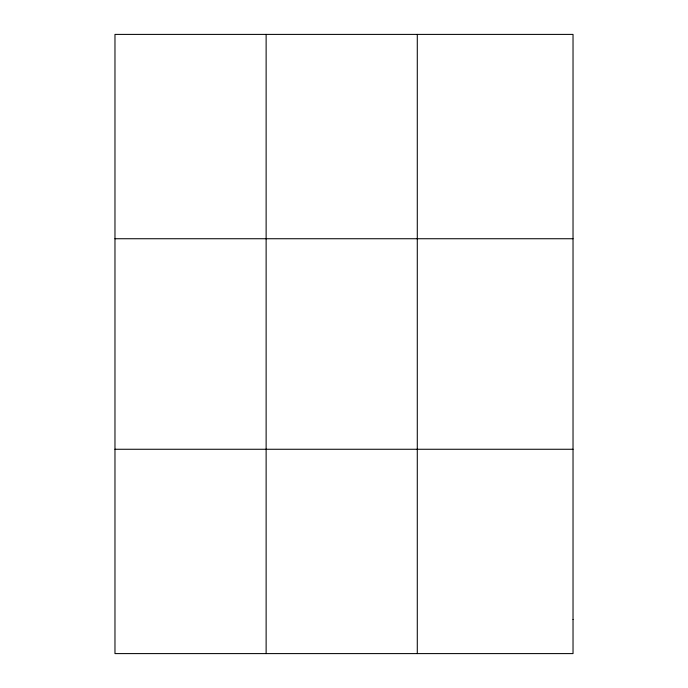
<?xml version="1.0" encoding="UTF-8"?>
<svg xmlns="http://www.w3.org/2000/svg" width="688" height="688" viewBox="0 0 688 688"><rect width="100%" height="100%" fill="white"/><g stroke="black" fill="none" stroke-linecap="round" stroke-linejoin="round"><path stroke-width="1.03" d="M266.127 653.6L266.127 34.4M417.289 653.6L417.289 34.4M114.973 238.736L573.027 238.736M114.973 449.264L573.027 449.264M573.027 619.544L573.027 653.6L114.973 653.6L114.973 34.4L573.027 34.4L573.027 619.544"/></g></svg>
